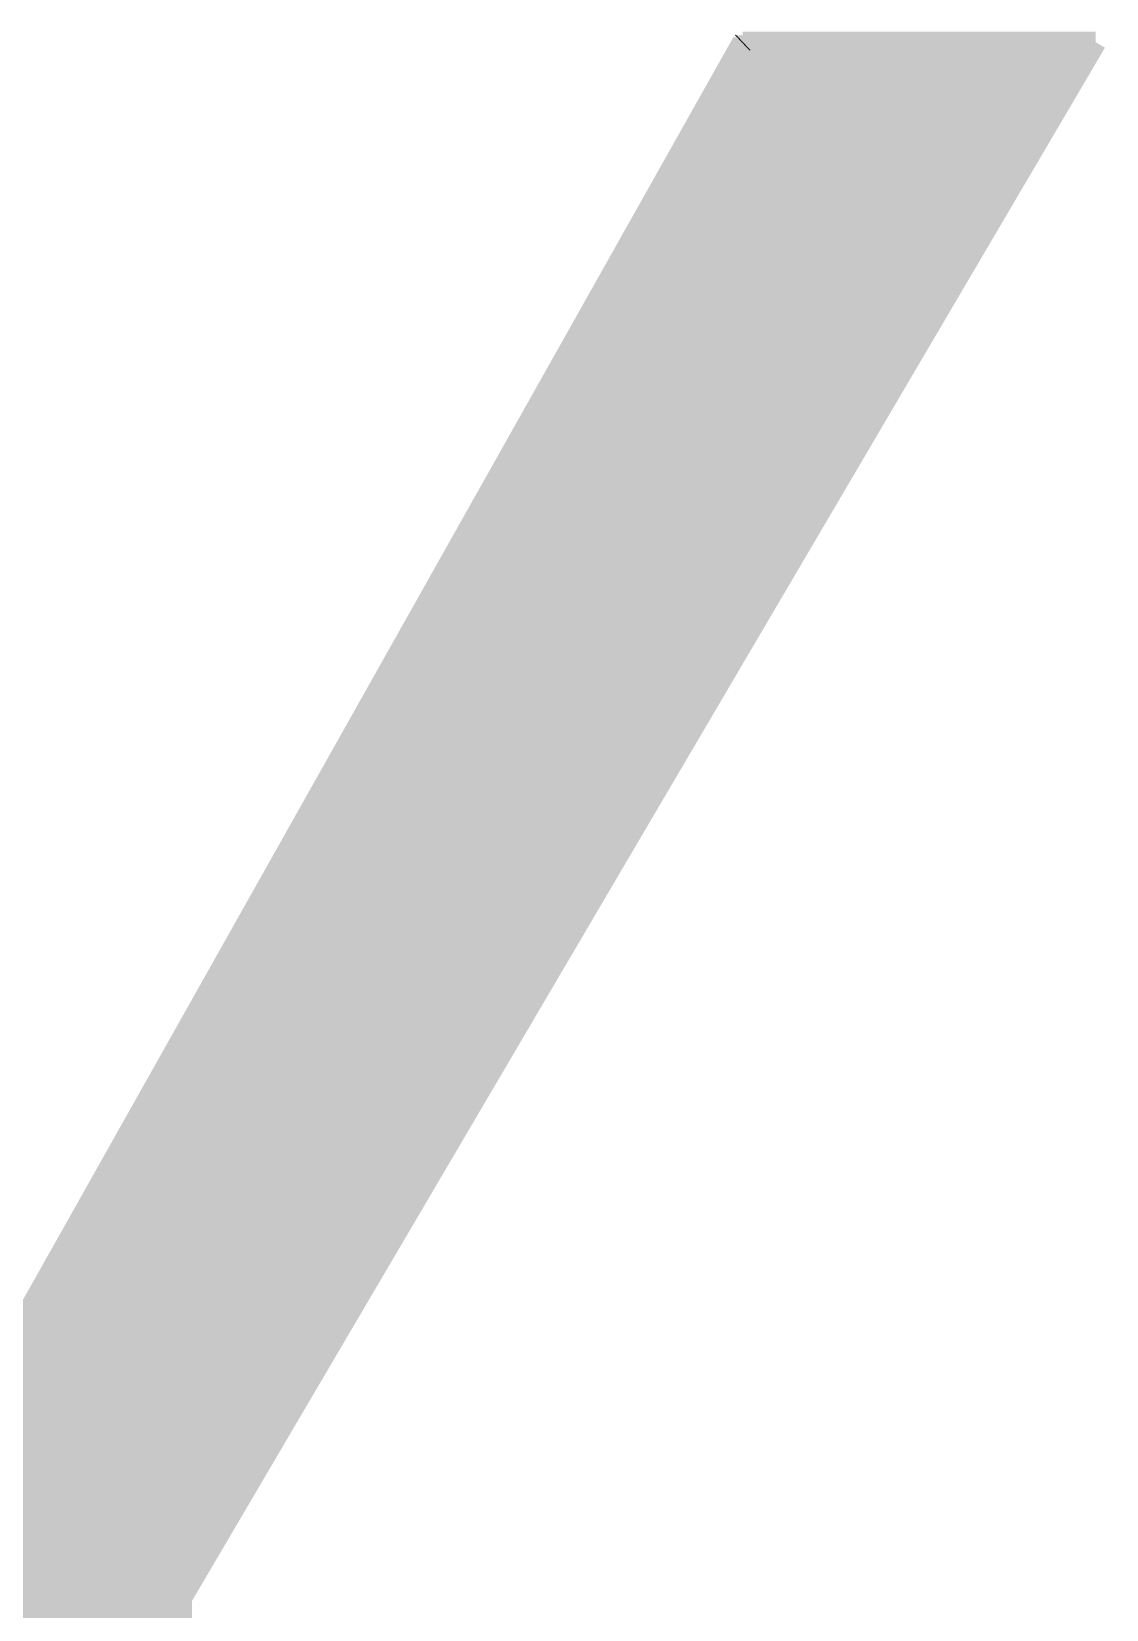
# Model space of a CAD drawing. Extents: x 35 to 236, y 10 to 166.
# Drawn here: x 96.885 to 99.438, y 111.181 to 114.929 of the extents above; entities that cross this region are included whole.
import ezdxf

# ---------------------------------------------------------------- set-up
doc = ezdxf.new("R2010")
doc.units = 0
doc.layers.add('BG_SILKSCREEN_TOP', color=254, linetype='CONTINUOUS')

msp = doc.modelspace()

# ---------------------------------------------------------------- linework, layer by layer
at = {"layer": 'BG_SILKSCREEN_TOP', "const_width": 0.0508}
for points in [[(96.8598, 111.8558), (98.5743, 114.9038)], [(96.8598, 111.8558), (98.5743, 114.9038)], [(99.4125, 114.9038), (97.2408, 111.2081)], [(99.4125, 114.9038), (97.2408, 111.2081)], [(97.4938, 112.9829), (99.4094, 114.8985)], [(97.4995, 112.9932), (99.4101, 114.9038)], [(97.5053, 113.0035), (99.4056, 114.9038)], [(97.5111, 113.0137), (99.4012, 114.9038)], [(97.5169, 113.024), (99.3967, 114.9038)], [(97.5226, 113.0343), (99.3922, 114.9038)], [(97.5284, 113.0445), (99.3877, 114.9038)], [(97.5342, 113.0548), (99.3832, 114.9038)], [(97.5399, 113.065), (99.3787, 114.9038)], [(97.5457, 113.0753), (99.3742, 114.9038)], [(97.5515, 113.0856), (99.3697, 114.9038)], [(97.5573, 113.0958), (99.3652, 114.9038)], [(97.5631, 113.1061), (99.3607, 114.9038)], [(97.5688, 113.1164), (99.3563, 114.9038)], [(97.5746, 113.1266), (99.3518, 114.9038)], [(97.5804, 113.1369), (99.3473, 114.9038)], [(97.5861, 113.1471), (99.3428, 114.9038)], [(97.5919, 113.1574), (99.3383, 114.9038)], [(97.5977, 113.1677), (99.3338, 114.9038)], [(97.6035, 113.1779), (99.3293, 114.9038)], [(97.6092, 113.1882), (99.3248, 114.9038)], [(97.615, 113.1985), (99.3204, 114.9038)], [(97.6208, 113.2087), (99.3159, 114.9038)], [(97.6266, 113.219), (99.3114, 114.9038)], [(97.6323, 113.2293), (99.3069, 114.9038)], [(97.6381, 113.2395), (99.3024, 114.9038)], [(97.6439, 113.2498), (99.2979, 114.9038)], [(97.6496, 113.26), (99.2934, 114.9038)], [(97.6554, 113.2703), (99.2889, 114.9038)], [(97.6612, 113.2806), (99.2844, 114.9038)], [(97.667, 113.2908), (99.2799, 114.9038)], [(97.6727, 113.3011), (99.2754, 114.9038)], [(97.6785, 113.3114), (99.271, 114.9038)], [(97.6843, 113.3216), (99.2665, 114.9038)], [(97.6901, 113.3319), (99.262, 114.9038)], [(97.6958, 113.3422), (99.2575, 114.9038)], [(97.7016, 113.3524), (99.253, 114.9038)], [(97.7074, 113.3627), (99.2485, 114.9038)], [(97.7131, 113.3729), (99.244, 114.9038)], [(97.7189, 113.3832), (99.2395, 114.9038)], [(97.7247, 113.3935), (99.235, 114.9038)], [(97.7305, 113.4037), (99.2305, 114.9038)], [(97.7362, 113.414), (99.226, 114.9038)], [(97.742, 113.4243), (99.2215, 114.9038)], [(97.7478, 113.4345), (99.2171, 114.9038)], [(97.7536, 113.4448), (99.2126, 114.9038)], [(97.7593, 113.455), (99.2081, 114.9038)], [(97.7651, 113.4653), (99.2036, 114.9038)], [(97.7709, 113.4756), (99.1991, 114.9038)], [(97.7766, 113.4858), (99.1946, 114.9038)], [(97.7824, 113.4961), (99.1901, 114.9038)], [(97.7882, 113.5063), (99.1856, 114.9038)], [(97.794, 113.5166), (99.1811, 114.9038)], [(97.7997, 113.5269), (99.1767, 114.9038)], [(97.8055, 113.5372), (99.1722, 114.9038)], [(97.8113, 113.5474), (99.1677, 114.9038)], [(97.8171, 113.5577), (99.1632, 114.9038)], [(97.8228, 113.5679), (99.1587, 114.9038)], [(97.8286, 113.5782), (99.1542, 114.9038)], [(97.8344, 113.5885), (99.1497, 114.9038)], [(97.8401, 113.5987), (99.1452, 114.9038)], [(97.8459, 113.609), (99.1407, 114.9038)], [(97.8517, 113.6192), (99.1363, 114.9038)], [(97.8575, 113.6295), (99.1318, 114.9038)], [(97.8632, 113.6398), (99.1273, 114.9038)], [(97.869, 113.65), (99.1228, 114.9038)], [(97.8748, 113.6603), (99.1183, 114.9038)], [(97.8806, 113.6706), (99.1138, 114.9038)], [(97.8863, 113.6808), (99.1093, 114.9038)], [(97.8921, 113.6911), (99.1048, 114.9038)], [(97.8979, 113.7014), (99.1003, 114.9038)], [(97.9036, 113.7116), (99.0958, 114.9038)], [(97.9094, 113.7219), (99.0913, 114.9038)], [(97.9152, 113.7322), (99.0869, 114.9038)], [(97.921, 113.7424), (99.0824, 114.9038)], [(97.9268, 113.7527), (99.0779, 114.9038)], [(97.9325, 113.7629), (99.0734, 114.9038)], [(97.9383, 113.7732), (99.0689, 114.9038)], [(97.9441, 113.7835), (99.0644, 114.9038)], [(97.9498, 113.7937), (99.0599, 114.9038)], [(97.9556, 113.804), (99.0554, 114.9038)], [(97.9614, 113.8142), (99.0509, 114.9038)], [(97.9671, 113.8245), (99.0464, 114.9038)], [(97.9729, 113.8348), (99.0419, 114.9038)], [(97.9787, 113.845), (99.0374, 114.9038)], [(97.9845, 113.8553), (99.033, 114.9038)], [(97.9903, 113.8656), (99.0285, 114.9038)], [(97.996, 113.8758), (99.024, 114.9038)], [(98.0018, 113.8861), (99.0195, 114.9038)], [(98.0076, 113.8964), (99.015, 114.9038)], [(98.0133, 113.9066), (99.0105, 114.9038)], [(98.0191, 113.9169), (99.006, 114.9038)], [(98.0249, 113.9271), (99.0015, 114.9038)], [(98.0307, 113.9374), (98.9971, 114.9038)], [(98.0364, 113.9477), (98.9926, 114.9038)], [(98.0422, 113.9579), (98.9881, 114.9038)], [(98.048, 113.9682), (98.9836, 114.9038)], [(98.0538, 113.9785), (98.9791, 114.9038)], [(98.0595, 113.9887), (98.9746, 114.9038)], [(98.0653, 113.999), (98.9701, 114.9038)], [(98.0711, 114.0093), (98.9656, 114.9038)], [(98.0768, 114.0195), (98.9611, 114.9038)], [(98.0826, 114.0298), (98.9566, 114.9038)], [(98.0884, 114.0401), (98.9522, 114.9038)], [(98.0942, 114.0503), (98.9477, 114.9038)], [(98.0999, 114.0606), (98.9432, 114.9038)], [(98.1057, 114.0708), (98.9387, 114.9038)], [(98.1115, 114.0811), (98.9342, 114.9038)], [(98.1173, 114.0914), (98.9297, 114.9038)], [(98.123, 114.1016), (98.9252, 114.9038)], [(98.1288, 114.1119), (98.9207, 114.9038)], [(98.1346, 114.1221), (98.9162, 114.9038)], [(98.1403, 114.1324), (98.9117, 114.9038)], [(98.1461, 114.1427), (98.9072, 114.9038)], [(98.1519, 114.1529), (98.9028, 114.9038)], [(98.1577, 114.1632), (98.8983, 114.9038)], [(98.1634, 114.1735), (98.8938, 114.9038)], [(98.1692, 114.1837), (98.8893, 114.9038)], [(98.175, 114.194), (98.8848, 114.9038)], [(98.1808, 114.2043), (98.8803, 114.9038)], [(98.1865, 114.2145), (98.8758, 114.9038)], [(98.1923, 114.2248), (98.8713, 114.9038)], [(98.1981, 114.235), (98.8668, 114.9038)], [(98.2038, 114.2453), (98.8623, 114.9038)], [(98.2096, 114.2556), (98.8579, 114.9038)], [(98.2154, 114.2658), (98.8534, 114.9038)], [(98.2212, 114.2761), (98.8489, 114.9038)], [(98.2269, 114.2864), (98.8444, 114.9038)], [(98.2327, 114.2966), (98.8399, 114.9038)], [(98.2385, 114.3069), (98.8354, 114.9038)], [(98.2443, 114.3171), (98.8309, 114.9038)], [(98.25, 114.3274), (98.8264, 114.9038)], [(98.2558, 114.3377), (98.8219, 114.9038)], [(98.2616, 114.3479), (98.8174, 114.9038)], [(98.2673, 114.3582), (98.813, 114.9038)], [(98.2731, 114.3685), (98.8085, 114.9038)], [(98.2789, 114.3787), (98.804, 114.9038)], [(98.2847, 114.389), (98.7995, 114.9038)], [(98.2904, 114.3993), (98.795, 114.9038)], [(98.2962, 114.4095), (98.7905, 114.9038)], [(98.302, 114.4198), (98.786, 114.9038)], [(98.3078, 114.43), (98.7815, 114.9038)], [(98.3135, 114.4403), (98.777, 114.9038)], [(98.3193, 114.4506), (98.7726, 114.9038)], [(98.3251, 114.4608), (98.7681, 114.9038)], [(98.3308, 114.4711), (98.7636, 114.9038)], [(98.3366, 114.4814), (98.7591, 114.9038)], [(98.3424, 114.4916), (98.7546, 114.9038)], [(98.3482, 114.5019), (98.7501, 114.9038)], [(98.3539, 114.5121), (98.7456, 114.9038)], [(98.3597, 114.5224), (98.7411, 114.9038)], [(98.3655, 114.5327), (98.7366, 114.9038)], [(98.3713, 114.5429), (98.7321, 114.9038)], [(98.377, 114.5532), (98.7276, 114.9038)], [(98.3828, 114.5635), (98.7231, 114.9038)], [(98.3886, 114.5737), (98.7187, 114.9038)], [(98.3944, 114.584), (98.7142, 114.9038)], [(98.4001, 114.5943), (98.7097, 114.9038)], [(98.4059, 114.6045), (98.7052, 114.9038)], [(98.4117, 114.6148), (98.7007, 114.9038)], [(98.4175, 114.625), (98.6962, 114.9038)], [(98.4232, 114.6353), (98.6917, 114.9038)], [(98.429, 114.6456), (98.6872, 114.9038)], [(98.4348, 114.6558), (98.6827, 114.9038)], [(98.4405, 114.6661), (98.6782, 114.9038)], [(98.4463, 114.6764), (98.6738, 114.9038)], [(98.4521, 114.6866), (98.6693, 114.9038)], [(98.4579, 114.6969), (98.6648, 114.9038)], [(98.4636, 114.7072), (98.6603, 114.9038)], [(98.4694, 114.7174), (98.6558, 114.9038)], [(98.4752, 114.7277), (98.6513, 114.9038)], [(98.481, 114.7379), (98.6468, 114.9038)], [(98.4867, 114.7482), (98.6423, 114.9038)], [(98.4925, 114.7585), (98.6378, 114.9038)], [(98.4983, 114.7687), (98.6334, 114.9038)], [(98.504, 114.779), (98.6289, 114.9038)], [(98.5098, 114.7892), (98.6244, 114.9038)], [(98.5156, 114.7995), (98.6199, 114.9038)], [(98.5214, 114.8098), (98.6154, 114.9038)], [(98.5271, 114.82), (98.6109, 114.9038)], [(98.5329, 114.8303), (98.6064, 114.9038)], [(98.5387, 114.8406), (98.6019, 114.9038)], [(98.5445, 114.8508), (98.5974, 114.9038)], [(98.5502, 114.8611), (98.5929, 114.9038)], [(98.556, 114.8714), (98.5885, 114.9038)], [(98.5618, 114.8816), (98.584, 114.9038)], [(98.5675, 114.8919), (98.5795, 114.9038)], [(98.5733, 114.9022), (98.575, 114.9038)], [(98.5743, 114.9038), (99.4125, 114.9038)], [(98.5743, 114.9038), (99.4125, 114.9038)], [(97.4764, 112.9521), (99.3902, 114.8659)], [(97.4822, 112.9624), (99.3966, 114.8768)], [(97.488, 112.9727), (99.403, 114.8876)], [(97.4534, 112.9111), (99.3646, 114.8223)], [(97.4591, 112.9214), (99.371, 114.8332)], [(97.4649, 112.9316), (99.3774, 114.8441)], [(97.4707, 112.9419), (99.3838, 114.855)], [(97.436, 112.8803), (99.3454, 114.7896)], [(97.4418, 112.8906), (99.3518, 114.8005)], [(97.4476, 112.9008), (99.3581, 114.8114)], [(97.4129, 112.8392), (99.3198, 114.7461)], [(97.4187, 112.8495), (99.3262, 114.757)], [(97.4245, 112.8598), (99.3326, 114.7679)], [(97.4303, 112.8701), (99.339, 114.7787)], [(97.3956, 112.8085), (99.3006, 114.7134)], [(97.4014, 112.8187), (99.307, 114.7243)], [(97.4072, 112.829), (99.3134, 114.7352)], [(97.3725, 112.7674), (99.275, 114.6699)], [(97.3783, 112.7777), (99.2814, 114.6807)], [(97.3841, 112.7879), (99.2878, 114.6916)], [(97.3899, 112.7982), (99.2942, 114.7025)], [(97.3552, 112.7366), (99.2558, 114.6372)], [(97.361, 112.7469), (99.2622, 114.6481)], [(97.3668, 112.7571), (99.2686, 114.659)], [(97.3379, 112.7058), (99.2366, 114.6045)], [(97.3437, 112.7161), (99.243, 114.6154)], [(97.3494, 112.7264), (99.2494, 114.6263)], [(97.3148, 112.6648), (99.211, 114.561)], [(97.3206, 112.6751), (99.2174, 114.5719)], [(97.3264, 112.6853), (99.2238, 114.5827)], [(97.3321, 112.6956), (99.2302, 114.5936)], [(97.2975, 112.634), (99.1918, 114.5283)], [(97.3033, 112.6442), (99.1982, 114.5392)], [(97.309, 112.6545), (99.2046, 114.5501)], [(97.2744, 112.5929), (99.1662, 114.4848)], [(97.2802, 112.6032), (99.1726, 114.4957)], [(97.2859, 112.6135), (99.179, 114.5065)], [(97.2917, 112.6237), (99.1854, 114.5174)], [(97.2571, 112.5622), (99.147, 114.4521)], [(97.2629, 112.5724), (99.1534, 114.463)], [(97.2686, 112.5827), (99.1598, 114.4739)], [(97.234, 112.5211), (99.1214, 114.4085)], [(97.2398, 112.5314), (99.1278, 114.4194)], [(97.2455, 112.5416), (99.1342, 114.4303)], [(97.2513, 112.5519), (99.1406, 114.4412)], [(97.2167, 112.4903), (99.1022, 114.3759)], [(97.2224, 112.5006), (99.1086, 114.3868)], [(97.2282, 112.5108), (99.115, 114.3977)], [(97.1936, 112.4492), (99.0766, 114.3323)], [(97.1994, 112.4595), (99.083, 114.3432)], [(97.2051, 112.4698), (99.0894, 114.3541)], [(97.2109, 112.48), (99.0958, 114.365)], [(97.1762, 112.4185), (99.0574, 114.2996)], [(97.182, 112.4287), (99.0638, 114.3105)], [(97.1878, 112.439), (99.0702, 114.3214)], [(97.1589, 112.3877), (99.0382, 114.267)], [(97.1647, 112.3979), (99.0446, 114.2779)], [(97.1705, 112.4082), (99.051, 114.2888)], [(97.1359, 112.3466), (99.0127, 114.2234)], [(97.1416, 112.3569), (99.0191, 114.2343)], [(97.1474, 112.3672), (99.0254, 114.2452)], [(97.1532, 112.3774), (99.0318, 114.2561)], [(97.1185, 112.3158), (98.9935, 114.1908)], [(97.1243, 112.3261), (98.9999, 114.2016)], [(97.1301, 112.3364), (99.0063, 114.2125)], [(97.0954, 112.2748), (98.9679, 114.1472)], [(97.1012, 112.285), (98.9743, 114.1581)], [(97.107, 112.2953), (98.9807, 114.169)], [(97.1127, 112.3056), (98.9871, 114.1799)], [(97.0781, 112.244), (98.9487, 114.1145)], [(97.0839, 112.2543), (98.9551, 114.1254)], [(97.0896, 112.2645), (98.9615, 114.1363)], [(97.055, 112.2029), (98.9231, 114.071)], [(97.0608, 112.2132), (98.9295, 114.0819)], [(97.0666, 112.2235), (98.9359, 114.0928)], [(97.0723, 112.2337), (98.9423, 114.1037)], [(97.0377, 112.1722), (98.9039, 114.0383)], [(97.0435, 112.1824), (98.9103, 114.0492)], [(97.0492, 112.1927), (98.9167, 114.0601)], [(97.0204, 112.1414), (98.8847, 114.0057)], [(97.0262, 112.1516), (98.8911, 114.0166)], [(97.0319, 112.1619), (98.8975, 114.0274)], [(96.9973, 112.1003), (98.8591, 113.9621)], [(97.0031, 112.1106), (98.8655, 113.973)], [(97.0088, 112.1208), (98.8719, 113.9839)], [(97.0146, 112.1311), (98.8783, 113.9948)], [(96.98, 112.0695), (98.8399, 113.9294)], [(96.9857, 112.0798), (98.8463, 113.9403)], [(96.9915, 112.09), (98.8527, 113.9512)], [(96.9569, 112.0285), (98.8143, 113.8859)], [(96.9626, 112.0387), (98.8207, 113.8968)], [(96.9684, 112.049), (98.8271, 113.9077)], [(96.9742, 112.0593), (98.8335, 113.9185)], [(96.9396, 111.9977), (98.7951, 113.8532)], [(96.9453, 112.0079), (98.8015, 113.8641)], [(96.9511, 112.0182), (98.8079, 113.875)], [(96.9165, 111.9566), (98.7695, 113.8097)], [(96.9222, 111.9669), (98.7759, 113.8205)], [(96.928, 111.9771), (98.7823, 113.8314)], [(96.9338, 111.9874), (98.7887, 113.8423)], [(96.8992, 111.9258), (98.7503, 113.777)], [(96.9049, 111.9361), (98.7567, 113.7879)], [(96.9107, 111.9464), (98.7631, 113.7988)], [(96.8761, 111.8848), (98.7247, 113.7334)], [(96.8818, 111.895), (98.7311, 113.7443)], [(96.8876, 111.9053), (98.7375, 113.7552)], [(96.8934, 111.9156), (98.7439, 113.7661)], [(96.3793, 111.3745), (98.7055, 113.7008)], [(96.8645, 111.8643), (98.7119, 113.7117)], [(96.8703, 111.8745), (98.7183, 113.7226)], [(96.3809, 111.3717), (98.6991, 113.6899)], [(96.3826, 111.3689), (98.6927, 113.679)], [(96.3843, 111.3661), (98.6863, 113.6681)], [(96.386, 111.3633), (98.6799, 113.6572)], [(96.3876, 111.3605), (98.6735, 113.6463)], [(96.3893, 111.3577), (98.6671, 113.6355)], [(96.391, 111.3548), (98.6607, 113.6246)], [(96.3927, 111.352), (98.6543, 113.6137)], [(96.3944, 111.3492), (98.6479, 113.6028)], [(96.3961, 111.3464), (98.6415, 113.5919)], [(96.3977, 111.3436), (98.6351, 113.581)], [(96.3994, 111.3408), (98.6287, 113.5701)], [(96.4011, 111.338), (98.6223, 113.5592)], [(96.4028, 111.3352), (98.6159, 113.5483)], [(96.4045, 111.3324), (98.6095, 113.5375)], [(96.4061, 111.3295), (98.6032, 113.5266)], [(96.4078, 111.3267), (98.5968, 113.5157)], [(96.4095, 111.3239), (98.5904, 113.5048)], [(96.4112, 111.3211), (98.584, 113.4939)], [(96.4129, 111.3183), (98.5776, 113.483)], [(96.4145, 111.3155), (98.5712, 113.4721)], [(96.4162, 111.3127), (98.5648, 113.4612)], [(96.4179, 111.3099), (98.5584, 113.4503)], [(96.4196, 111.3071), (98.552, 113.4394)], [(96.4212, 111.3043), (98.5456, 113.4286)], [(96.4229, 111.3014), (98.5392, 113.4177)], [(96.4246, 111.2986), (98.5328, 113.4068)], [(96.4263, 111.2958), (98.5264, 113.3959)], [(96.428, 111.293), (98.52, 113.385)], [(96.4297, 111.2902), (98.5136, 113.3741)], [(96.4313, 111.2874), (98.5072, 113.3632)], [(96.433, 111.2846), (98.5008, 113.3523)], [(96.4347, 111.2818), (98.4944, 113.3414)], [(96.4364, 111.279), (98.488, 113.3306)], [(96.4381, 111.2762), (98.4816, 113.3197)], [(96.4397, 111.2734), (98.4752, 113.3088)], [(96.4414, 111.2705), (98.4688, 113.2979)], [(96.4431, 111.2677), (98.4624, 113.287)], [(96.4448, 111.2649), (98.456, 113.2761)], [(96.4465, 111.2621), (98.4496, 113.2652)], [(96.4481, 111.2593), (98.4432, 113.2544)], [(96.4498, 111.2565), (98.4368, 113.2435)], [(96.4515, 111.2537), (98.4304, 113.2326)], [(96.4532, 111.2509), (98.424, 113.2217)], [(96.4549, 111.2481), (98.4176, 113.2108)], [(96.4566, 111.2453), (98.4112, 113.1999)], [(96.4582, 111.2424), (98.4048, 113.189)], [(96.4599, 111.2396), (98.3984, 113.1781)], [(96.4616, 111.2368), (98.392, 113.1672)], [(96.4633, 111.234), (98.3856, 113.1564)], [(96.4649, 111.2312), (98.3792, 113.1455)], [(96.4666, 111.2284), (98.3728, 113.1346)], [(96.4683, 111.2256), (98.3664, 113.1237)], [(96.47, 111.2228), (98.36, 113.1128)], [(96.4717, 111.22), (98.3536, 113.1019)], [(96.4733, 111.2171), (98.3472, 113.091)], [(96.475, 111.2144), (98.3408, 113.0801)], [(96.4767, 111.2115), (98.3344, 113.0692)], [(96.4784, 111.2087), (98.328, 113.0583)], [(96.4788, 111.2046), (98.3216, 113.0475)], [(96.4788, 111.2001), (98.3152, 113.0366)], [(96.4788, 111.1956), (98.3088, 113.0257)], [(96.4788, 111.1911), (98.3024, 113.0148)], [(96.4788, 111.1866), (98.296, 113.0039)], [(96.4788, 111.1821), (98.2896, 112.993)], [(96.4788, 111.1777), (98.2832, 112.9821)], [(96.4788, 111.1732), (98.2768, 112.9712)], [(96.4788, 111.1687), (98.2704, 112.9603)], [(96.4788, 111.1642), (98.264, 112.9495)], [(96.4788, 111.1597), (98.2576, 112.9386)], [(96.4788, 111.1552), (98.2512, 112.9277)], [(96.4788, 111.1507), (98.2448, 112.9168)], [(96.4788, 111.1462), (98.2384, 112.9059)], [(96.4788, 111.1417), (98.232, 112.895)], [(96.4788, 111.1372), (98.2256, 112.8841)], [(96.4788, 111.1328), (98.2192, 112.8733)], [(96.4788, 111.1283), (98.2128, 112.8624)], [(96.4788, 111.1238), (98.2064, 112.8515)], [(96.4788, 111.1193), (98.2, 112.8406)], [(96.4788, 111.1148), (98.1937, 112.8297)], [(96.4788, 111.1103), (98.1873, 112.8188)], [(96.4788, 111.1058), (98.1809, 112.8079)], [(96.4788, 111.1013), (98.1745, 112.797)], [(96.4788, 111.0969), (98.1681, 112.7861)], [(96.4788, 111.0924), (98.1617, 112.7753)], [(96.4788, 111.0879), (98.1553, 112.7644)], [(96.4788, 111.0834), (98.1489, 112.7535)], [(96.4788, 111.0789), (98.1425, 112.7426)], [(96.4788, 111.0744), (98.1361, 112.7317)], [(96.4788, 111.0699), (98.1297, 112.7208)], [(96.4788, 111.0654), (98.1233, 112.7099)], [(96.4788, 111.0609), (98.1169, 112.699)], [(96.4788, 111.0564), (98.1105, 112.6881)], [(96.4788, 111.0519), (98.1041, 112.6773)], [(96.4788, 111.0474), (98.0977, 112.6664)], [(96.4788, 111.043), (98.0913, 112.6555)], [(96.4788, 111.0385), (98.0849, 112.6446)], [(96.4788, 111.034), (98.0785, 112.6337)], [(96.4788, 111.0295), (98.0721, 112.6228)], [(96.4788, 111.025), (98.0657, 112.6119)], [(96.4788, 111.0205), (98.0593, 112.601)], [(96.4788, 111.016), (98.0529, 112.5901)], [(96.4788, 111.0115), (98.0465, 112.5792)], [(96.4788, 111.007), (98.0401, 112.5684)], [(96.4788, 111.0025), (98.0337, 112.5575)], [(96.4788, 110.998), (98.0273, 112.5466)], [(96.4788, 110.9936), (98.0209, 112.5357)], [(96.4788, 110.9891), (98.0145, 112.5248)], [(96.4788, 110.9846), (98.0081, 112.5139)], [(96.4788, 110.9801), (98.0017, 112.503)], [(96.4788, 110.9756), (97.9953, 112.4921)], [(96.4788, 110.9711), (97.9889, 112.4813)], [(96.4788, 110.9666), (97.9825, 112.4704)], [(96.4788, 110.9621), (97.9761, 112.4595)], [(96.4788, 110.9577), (97.9697, 112.4486)], [(96.4788, 110.9532), (97.9633, 112.4377)], [(96.4788, 110.9487), (97.9569, 112.4268)], [(96.4788, 110.9442), (97.9505, 112.4159)], [(96.4788, 110.9397), (97.9441, 112.4051)], [(96.4788, 110.9352), (97.9377, 112.3942)], [(96.4788, 110.9307), (97.9313, 112.3833)], [(96.4788, 110.9262), (97.9249, 112.3724)], [(96.4788, 110.9217), (97.9185, 112.3615)], [(96.4788, 110.9172), (97.9121, 112.3506)], [(96.4788, 110.9128), (97.9057, 112.3397)], [(96.4788, 110.9083), (97.8993, 112.3288)], [(96.4788, 110.9038), (97.8929, 112.3179)], [(96.4788, 110.8993), (97.8865, 112.307)], [(96.4788, 110.8948), (97.8801, 112.2962)], [(96.4788, 110.8903), (97.8737, 112.2853)], [(96.4788, 110.8858), (97.8673, 112.2744)], [(96.4788, 110.8813), (97.8609, 112.2635)], [(96.4788, 110.8768), (97.8545, 112.2526)], [(96.4788, 110.8723), (97.8481, 112.2417)], [(96.4788, 110.8678), (97.8417, 112.2308)], [(96.4788, 110.8633), (97.8353, 112.2199)], [(96.4788, 110.8589), (97.8289, 112.209)], [(96.4788, 110.8544), (97.8225, 112.1981)], [(96.4788, 110.8499), (97.8161, 112.1873)], [(96.4788, 110.8454), (97.8097, 112.1764)], [(96.4788, 110.8409), (97.8033, 112.1655)], [(96.4788, 110.8364), (97.7969, 112.1546)], [(96.4788, 110.8319), (97.7905, 112.1437)], [(96.4788, 110.8274), (97.7842, 112.1328)], [(96.4788, 110.8229), (97.7778, 112.1219)], [(96.4788, 110.8184), (97.7714, 112.111)], [(96.4788, 110.814), (97.765, 112.1002)], [(96.4788, 110.8095), (97.7586, 112.0893)], [(96.4788, 110.805), (97.7522, 112.0784)], [(96.4788, 110.8005), (97.7458, 112.0675)], [(96.4788, 110.796), (97.7394, 112.0566)], [(96.4788, 110.7915), (97.733, 112.0457)], [(96.4788, 110.787), (97.7266, 112.0348)], [(96.4788, 110.7825), (97.7202, 112.024)], [(96.4788, 110.778), (97.7138, 112.0131)], [(96.4788, 110.7736), (97.7074, 112.0022)], [(96.4788, 110.7691), (97.701, 111.9913)], [(96.4788, 110.7646), (97.6946, 111.9804)], [(96.4788, 110.7601), (97.6882, 111.9695)], [(96.4788, 110.7556), (97.6818, 111.9586)], [(96.4788, 110.7511), (97.6754, 111.9477)], [(96.4788, 110.7466), (97.669, 111.9368)], [(96.4788, 110.7421), (97.6626, 111.9259)], [(96.4788, 110.7376), (97.6562, 111.9151)], [(96.4788, 110.7331), (97.6498, 111.9042)], [(96.4788, 110.7287), (97.6434, 111.8933)], [(96.4788, 110.7242), (97.637, 111.8824)], [(96.4788, 110.7197), (97.6306, 111.8715)], [(96.4788, 110.7152), (97.6242, 111.8606)], [(96.4788, 110.7107), (97.6178, 111.8497)], [(96.4788, 110.7062), (97.6114, 111.8388)], [(96.4788, 110.7017), (97.605, 111.8279)], [(96.4788, 110.6972), (97.5986, 111.8171)], [(96.4788, 110.6927), (97.5922, 111.8062)], [(96.4788, 110.6882), (97.5858, 111.7953)], [(96.4788, 110.6837), (97.5794, 111.7844)], [(96.4788, 110.6792), (97.573, 111.7735)], [(96.4788, 110.6748), (97.5666, 111.7626)], [(96.4788, 110.6703), (97.5602, 111.7517)], [(96.4788, 110.6658), (97.5538, 111.7408)], [(96.4788, 110.6613), (97.5474, 111.7299)], [(96.4788, 110.6568), (97.541, 111.719)], [(96.4788, 110.6523), (97.5346, 111.7082)], [(96.4788, 110.6478), (97.5282, 111.6973)], [(96.4788, 110.6433), (97.5218, 111.6864)], [(96.4788, 110.6388), (97.5154, 111.6755)], [(96.4788, 110.6344), (97.509, 111.6646)], [(96.4788, 110.6299), (97.5026, 111.6537)], [(96.4788, 110.6254), (97.4962, 111.6428)], [(96.4788, 110.6209), (97.4898, 111.632)], [(96.4788, 110.6164), (97.4834, 111.6211)], [(96.4788, 110.6119), (97.477, 111.6102)], [(96.4788, 110.6074), (97.4706, 111.5993)], [(96.4788, 110.6029), (97.4642, 111.5884)], [(96.4788, 110.5984), (97.4578, 111.5775)], [(96.4788, 110.594), (97.4514, 111.5666)], [(96.4788, 110.5895), (97.445, 111.5557)], [(96.4788, 110.585), (97.4386, 111.5449)], [(96.4788, 110.5805), (97.4322, 111.534)], [(96.4788, 110.576), (97.4258, 111.5231)], [(96.4788, 110.5715), (97.4194, 111.5122)], [(96.4788, 110.567), (97.413, 111.5013)], [(96.4788, 110.5625), (97.4066, 111.4904)], [(96.4788, 110.558), (97.4002, 111.4795)], [(96.4788, 110.5535), (97.3938, 111.4686)], [(96.4788, 110.549), (97.3874, 111.4577)], [(96.4788, 110.5446), (97.381, 111.4468)], [(96.4788, 110.5401), (97.3746, 111.436)], [(96.4788, 110.5356), (97.3683, 111.4251)], [(96.4788, 110.5311), (97.3619, 111.4142)], [(96.4788, 110.5266), (97.3555, 111.4033)], [(96.4788, 110.5221), (97.3491, 111.3924)], [(96.4788, 110.5176), (97.3427, 111.3815)], [(96.4788, 110.5131), (97.3363, 111.3706)], [(96.4788, 110.5086), (97.3299, 111.3597)], [(96.4788, 110.5041), (97.3235, 111.3488)], [(96.4788, 110.4996), (97.3171, 111.3379)], [(96.4788, 110.4952), (97.3107, 111.3271)], [(96.4788, 110.4907), (97.3043, 111.3162)], [(96.4788, 110.4862), (97.2979, 111.3053)], [(96.4788, 110.4817), (97.2915, 111.2944)], [(96.4788, 110.4772), (97.2851, 111.2835)], [(96.4788, 110.4727), (97.2787, 111.2726)], [(96.4788, 110.4682), (97.2723, 111.2617)], [(96.4788, 110.4637), (97.2659, 111.2509)], [(96.4788, 110.4592), (97.2595, 111.24)], [(96.4788, 110.4547), (97.2531, 111.2291)], [(96.4788, 110.4503), (97.2467, 111.2182)], [(96.4788, 110.4458), (97.2408, 111.2078)], [(96.4788, 110.4413), (97.2408, 111.2033)], [(96.4788, 110.4368), (97.2408, 111.1988)], [(96.4788, 110.4323), (97.2408, 111.1943)], [(96.4788, 110.4278), (97.2408, 111.1898)], [(96.4788, 110.4233), (97.2408, 111.1853)], [(97.2408, 111.2081), (97.2408, 108.6935)], [(97.2408, 111.2081), (97.2408, 108.6935)], [(96.4788, 110.4188), (97.2408, 111.1808)], [(96.4788, 110.4144), (97.2408, 111.1764)], [(96.4788, 110.4099), (97.2408, 111.1719)], [(96.4788, 110.4054), (97.2408, 111.1674)], [(96.4788, 110.4009), (97.2408, 111.1629)], [(96.4788, 110.3964), (97.2408, 111.1584)]]:
    msp.add_lwpolyline(points, dxfattribs=at)

doc.saveas('drawing.dxf')
